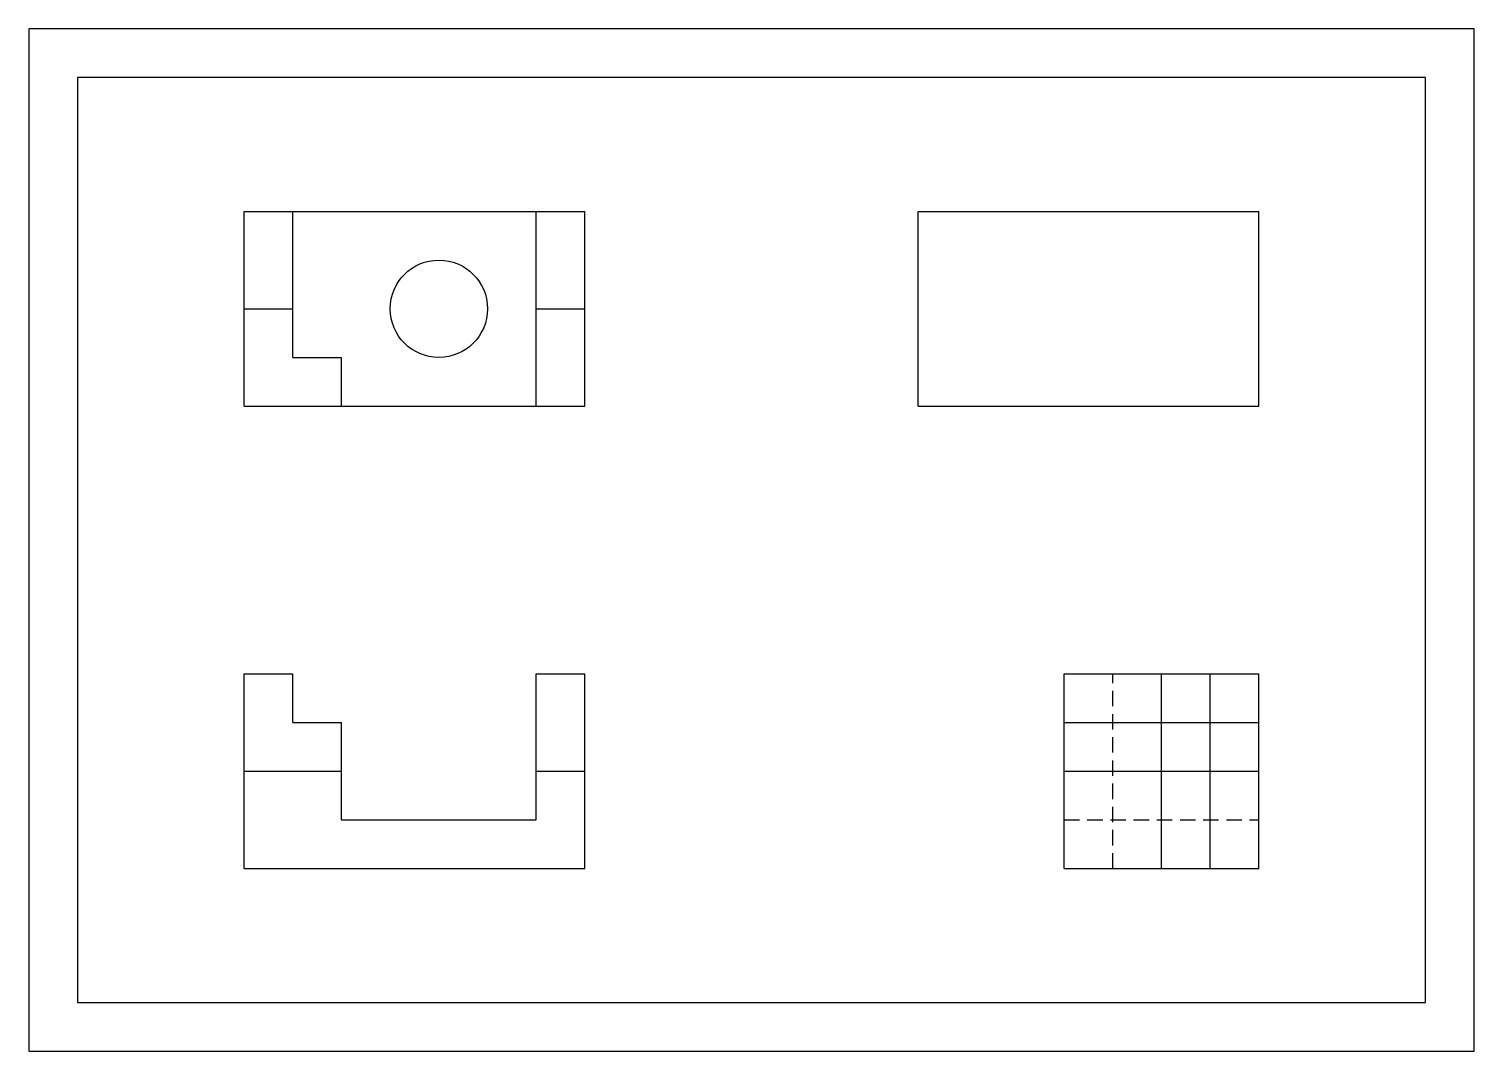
# Model space of a CAD drawing. Header units: millimetres. Extents: x 0 to 297, y 0 to 210.
import ezdxf

# ---------------------------------------------------------------- set-up
doc = ezdxf.new("R2010")
doc.units = ezdxf.units.MM
doc.linetypes.add('HIDDEN2', pattern=[4.7625, 3.175, -1.5875])
for name, color, linetype in [('숨긴선', 254, 'HIDDEN2'), ('외형선', 151, 'Continuous'), ('윤곽선', 51, 'Continuous')]:
    doc.layers.add(name, color=color, linetype=linetype)

msp = doc.modelspace()

# ---------------------------------------------------------------- linework, layer by layer
msp.add_lwpolyline([(0, 0), (297, 0), (297, 210), (0, 210)], close=True)
at = {"layer": '숨긴선'}
for p, q in [((222.75, 37.5), (222.75, 77.5)), ((212.75, 47.5), (252.75, 47.5))]:
    msp.add_line(p, q, dxfattribs=at)
at = {"layer": '외형선'}
for p, q in [((44.25, 172.5), (114.25, 172.5)), ((44.25, 132.5), (44.25, 172.5)), ((54.25, 142.5), (54.25, 172.5)), ((104.25, 132.5), (104.25, 172.5)), ((114.25, 132.5), (114.25, 172.5)), ((182.75, 172.5), (252.75, 172.5)), ((182.75, 132.5), (182.75, 172.5)), ((252.75, 132.5), (252.75, 172.5)), ((44.25, 152.5), (54.25, 152.5)), ((44.25, 152.5), (54.25, 152.5)), ((104.25, 152.5), (114.25, 152.5)), ((104.25, 152.5), (114.25, 152.5)), ((54.25, 142.5), (64.25, 142.5)), ((64.25, 132.5), (64.25, 142.5)), ((44.25, 132.5), (114.25, 132.5)), ((182.75, 132.5), (252.75, 132.5)), ((44.25, 37.5), (44.25, 77.5)), ((44.25, 77.5), (54.25, 77.5)), ((54.25, 67.5), (54.25, 77.5)), ((104.25, 47.5), (104.25, 77.5)), ((104.25, 77.5), (114.25, 77.5)), ((114.25, 37.5), (114.25, 77.5)), ((212.75, 77.5), (252.75, 77.5)), ((212.75, 37.5), (212.75, 77.5)), ((232.75, 37.5), (232.75, 77.5)), ((242.75, 37.5), (242.75, 77.5)), ((252.75, 37.5), (252.75, 77.5)), ((54.25, 67.5), (64.25, 67.5)), ((64.25, 47.5), (64.25, 67.5)), ((212.75, 67.5), (252.75, 67.5)), ((44.25, 57.5), (64.25, 57.5)), ((104.25, 57.5), (114.25, 57.5)), ((212.75, 57.5), (252.75, 57.5)), ((64.25, 47.5), (104.25, 47.5)), ((44.25, 37.5), (114.25, 37.5)), ((212.75, 37.5), (252.75, 37.5))]:
    msp.add_line(p, q, dxfattribs=at)
msp.add_circle((84.25, 152.5), 10, dxfattribs=at)
at = {"layer": '윤곽선'}
msp.add_lwpolyline([(10, 10), (287, 10), (287, 200), (10, 200)], close=True, dxfattribs=at)

doc.saveas('drawing.dxf')
